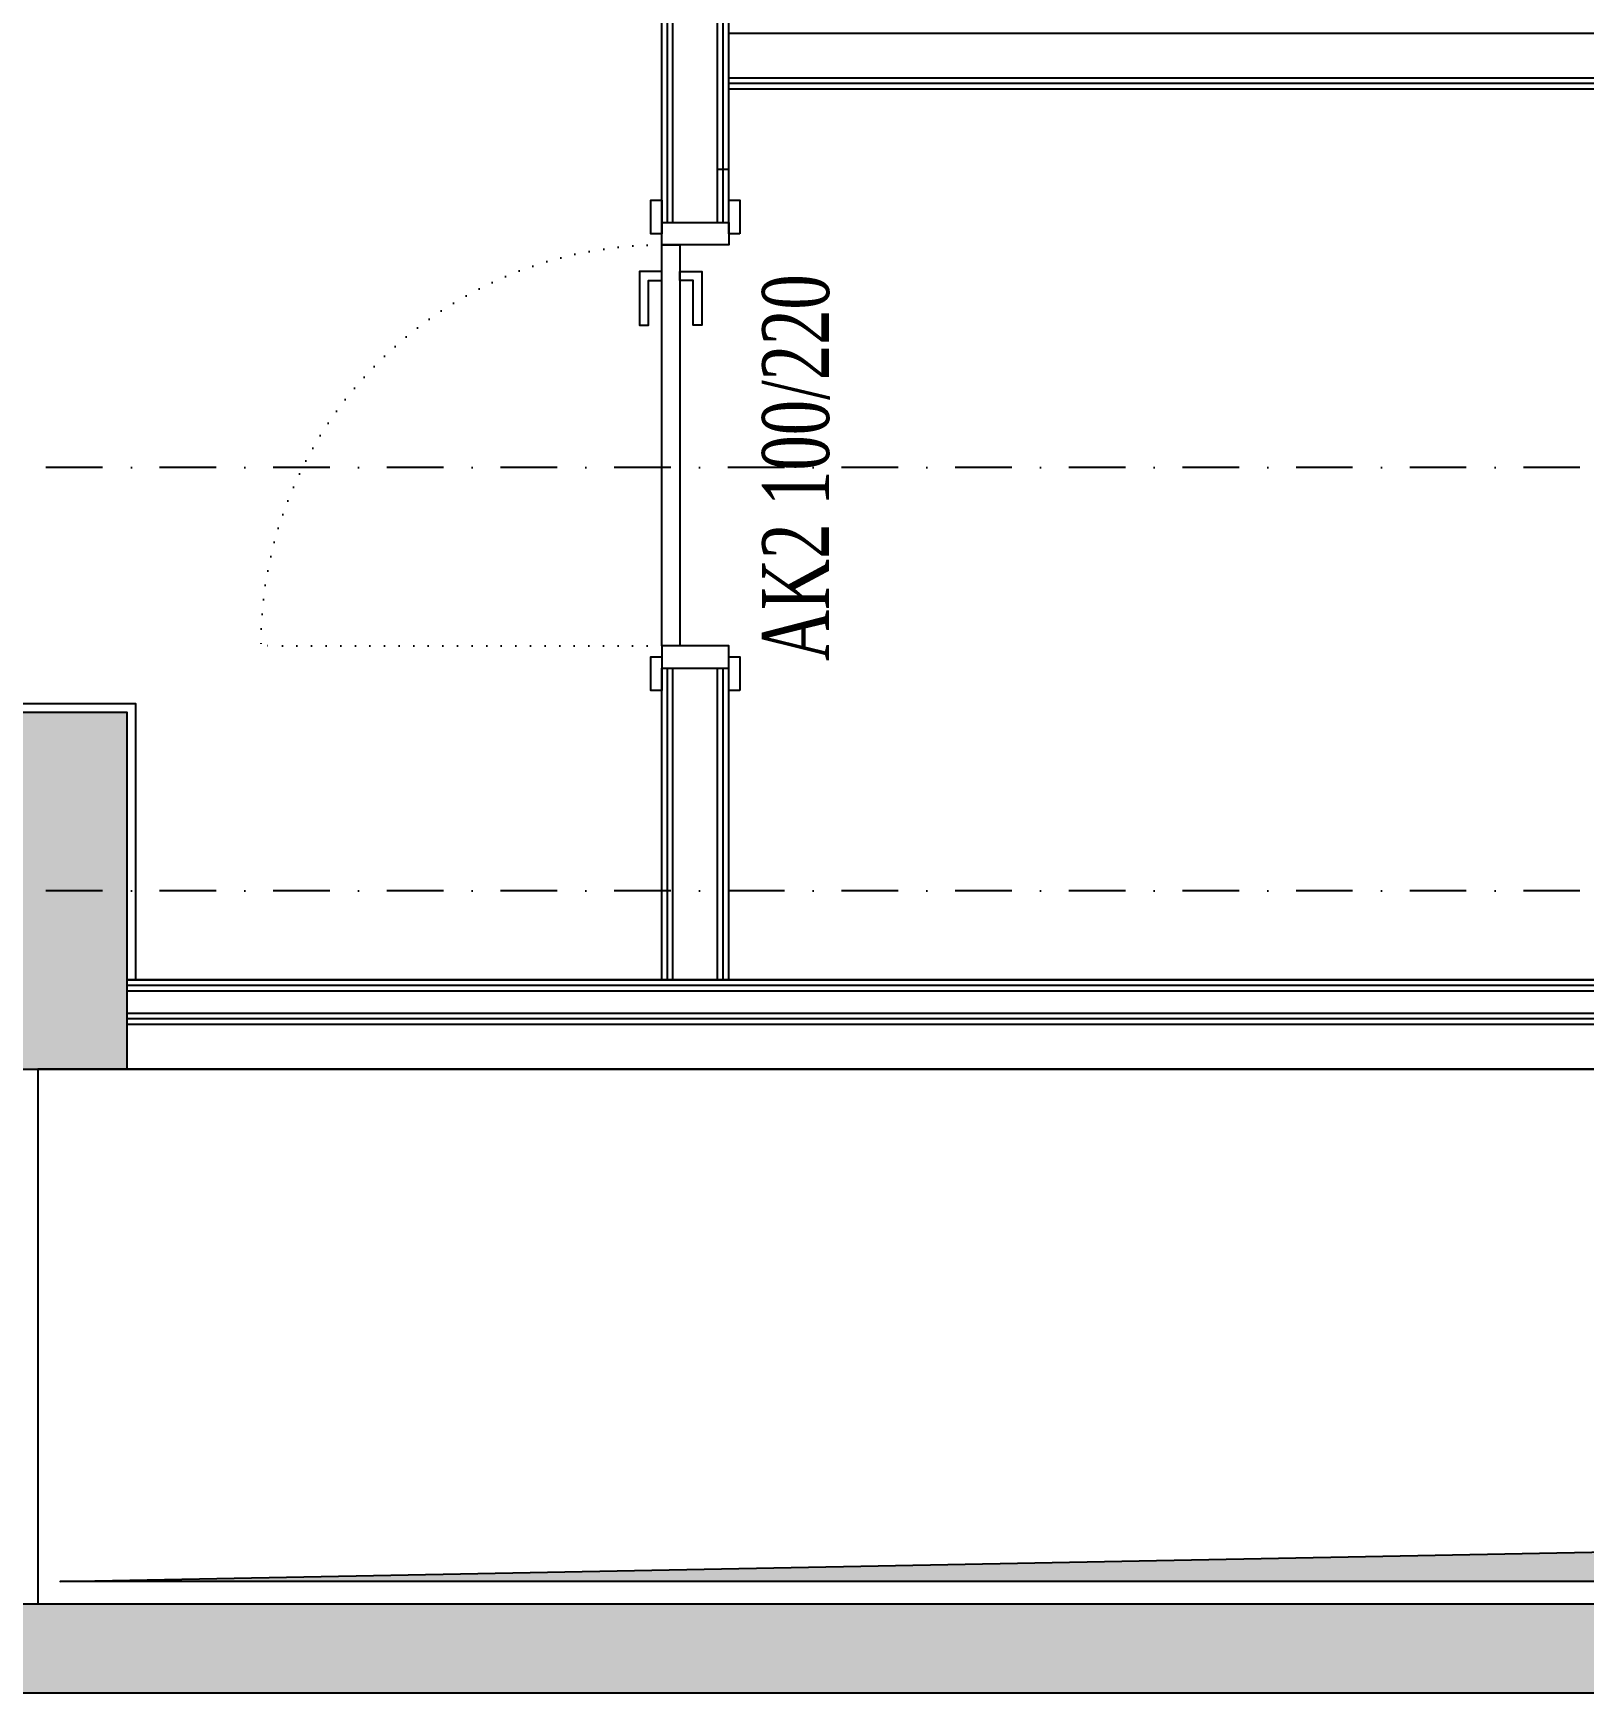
# Model space of a CAD drawing. Header units: inches. Extents: x -772 to 6765, y -813 to 4093.
# Drawn here: x 18.9 to 366.9, y 2370 to 2742.5 of the extents above; entities that cross this region are included whole.
import ezdxf
from ezdxf.enums import TextEntityAlignment as Align

# ---------------------------------------------------------------- set-up
doc = ezdxf.new("R2010")
doc.units = ezdxf.units.IN
doc.header["$MEASUREMENT"] = 0
doc.set_wipeout_variables(frame=1)
doc.linetypes.add('DASHDOT', pattern=[25.4, 12.7, -6.35, 0, -6.35])
doc.linetypes.add('DOT2', pattern=[3.175, 0, -3.175])
for name, color, linetype in [('FHM_BEYAZ ALÇIPAN', 7, 'Continuous'), ('FHM_KIRMIZI ALÇIPAN', 1, 'Continuous'), ('FHM_WAL_Siva', 30, 'Continuous'), ('FHM_YEŞİL ALÇIPAN', 3, 'Continuous'), ('H_GAP_Kapi_', 120, 'Continuous'), ('H_GAP_KapiIzdusum', 8, 'DOT2'), ('H_GAP_PozKapi', 9, 'Continuous'), ('H_GAP_WipeoutKapi', 255, 'DOT2'), ('H_STR_Aks', 250, 'DASHDOT'), ('H_STR_Betonarme', 4, 'Continuous'), ('H_STR_BetonarmeTarama', 251, 'Continuous'), ('H_STR_DosemeGorunus', 98, 'Continuous'), ('H_STR_SaftNotasyon', 8, 'Continuous'), ('H_WAL_DuvarBlok', 234, 'Continuous'), ('H_WAL_DuvarTaramasi', 252, 'Continuous')]:
    doc.layers.add(name, color=color, linetype=linetype)
doc.styles.add('HG_POZ', font='times.ttf')

# ---------------------------------------------------------------- blocks, each defined once
blk = doc.blocks.new('*U29')
at = {"layer": 'H_GAP_PozKapi', "style": 'HG_POZ'}
blk.add_attdef('K-O', text='', height=15, dxfattribs=at).set_placement((45, 15), align=Align.MIDDLE_CENTER)
at = {"layer": 'H_GAP_PozKapi', "style": 'HG_POZ', "width": 0.7}
blk.add_attdef('KAPIPOZ', text='', height=15, dxfattribs=at).set_placement((45, -30), align=Align.MIDDLE)
at = {"ltscale": 20}
blk.add_wipeout([(0, 3.5), (100, 3.5), (100, -18.5), (0, -18.5)], dxfattribs=at).dxf.layer = 'H_GAP_WipeoutKapi'
for points in [[(89, 0), (89, 5), (77, 5), (77, 3), (87, 3), (87, 0)], [(-5, 0), (-5, 2.5), (2.5, 2.5), (2.5, 0)], [(0, -15), (5, -15), (5, 0), (0, 0)], [(5, 0), (95, 0), (95, -4), (5, -4)], [(100, -15), (95, -15), (95, 0), (100, 0)], [(97.5, 0), (97.5, 2.5), (105, 2.5), (105, 0)], [(89, -4), (89, -9), (77, -9), (77, -7), (87, -7), (87, -4)], [(-5, -17.5), (-5, -15), (2.5, -15), (2.5, -17.5)], [(97.5, -17.5), (97.5, -15), (105, -15), (105, -17.5)]]:
    blk.add_lwpolyline(points, close=True)
at = {"layer": 'H_GAP_KapiIzdusum', "linetype": 'DOT2'}
blk.add_line((5, 0), (5, 90), dxfattribs=at)
blk.add_arc((5, 0), 90, 0, 90, dxfattribs=at)

msp = doc.modelspace()

# ---------------------------------------------------------------- hatches: boundary and pattern name
at = {"layer": 'H_STR_BetonarmeTarama'}
h = msp.add_hatch(color=256, dxfattribs=at)
h.dxf.hatch_style = 1
h.paths.add_polyline_path([(-40, 2590), (-40, 2510), (40, 2510), (40, 2590)])
at = {"layer": 'H_STR_SaftNotasyon'}
h = msp.add_hatch(color=256, dxfattribs=at)
h.dxf.hatch_style = 1
h.paths.add_polyline_path([(825, 2505), (810, 2410), (25, 2395), (825, 2395)])
at = {"layer": 'H_WAL_DuvarTaramasi'}
msp.add_hatch(color=253, dxfattribs=at).paths.add_polyline_path([(-20, 2390), (-20, 2370), (890, 2370), (890, 2510), (870, 2510), (870, 2390)])

# ---------------------------------------------------------------- linework, layer by layer
at = {"layer": 'FHM_BEYAZ ALÇIPAN'}
for points in [[(160, 2530), (160, 3358)], [(161.25, 2530), (161.25, 3358)], [(162.5, 2530), (162.5, 3358)], [(175, 2732.5), (877, 2732.5)], [(175, 2731.25), (877, 2731.25)], [(175, 2730), (877, 2730)], [(172.5, 2530), (172.5, 2712)], [(173.75, 2530), (173.75, 2712)], [(175, 2530), (175, 2712)]]:
    msp.add_lwpolyline(points, dxfattribs=at)
at = {"layer": 'FHM_KIRMIZI ALÇIPAN'}
for p, q in [((810, 2530), (40, 2530)), ((810, 2528.75), (40, 2528.75)), ((810, 2527.5), (40, 2527.5)), ((810, 2522.5), (40, 2522.5)), ((810, 2521.25), (40, 2521.25)), ((810, 2520), (40, 2520))]:
    msp.add_line(p, q, dxfattribs=at)
at = {"layer": 'FHM_WAL_Siva'}
msp.add_lwpolyline([(42, 2530), (42, 2592), (-40, 2592)], dxfattribs=at)
at = {"layer": 'FHM_YEŞİL ALÇIPAN'}
for points in [[(172.5, 2712), (172.5, 3152)], [(173.75, 2712), (173.75, 3152)], [(175, 2712), (175, 3152)], [(175, 2742.5), (397, 2742.5)], [(172.5, 2712), (175, 2712)]]:
    msp.add_lwpolyline(points, dxfattribs=at)
at = {"layer": 'H_STR_Aks'}
msp.add_line((6664.509, 2550), (-659.052, 2550), dxfattribs=at)
at = {"layer": 'H_STR_Betonarme'}
msp.add_lwpolyline([(-40, 2590), (-40, 2510), (40, 2510), (40, 2590)], close=True, dxfattribs=at)
at = {"layer": 'H_STR_DosemeGorunus'}
msp.add_lwpolyline([(20, 2390), (830, 2390), (830, 2510), (20, 2510)], close=True, dxfattribs=at)
at = {"layer": 'H_STR_SaftNotasyon'}
msp.add_lwpolyline([(825, 2505), (825, 2395), (25, 2395), (810, 2410), (825, 2505)], dxfattribs=at)
at = {"layer": 'H_WAL_DuvarBlok'}
for p, q in [((40, 2530), (810, 2530)), ((40, 2510), (810, 2510)), ((-20, 2390), (870, 2390)), ((-40, 2370), (890, 2370))]:
    msp.add_line(p, q, dxfattribs=at)

# ---------------------------------------------------------------- next in the draw order: block references
at = {"layer": 'H_GAP_Kapi_'}
ref = msp.add_blockref('*U29', (160, 2600), dxfattribs=dict(at, rotation=90))
ref.add_attrib('KAPIPOZ', 'AK2 100/220', dxfattribs={"layer": 'H_GAP_PozKapi', "height": 15, "rotation": 90, "style": 'HG_POZ', "width": 0.7}).set_placement((190, 2645), align=Align.MIDDLE)

# ---------------------------------------------------------------- next in the draw order: linework, layer by layer
at = {"layer": 'H_STR_Aks'}
msp.add_line((6664.509, 2645), (-659.052, 2645), dxfattribs=at)

doc.saveas('drawing.dxf')
